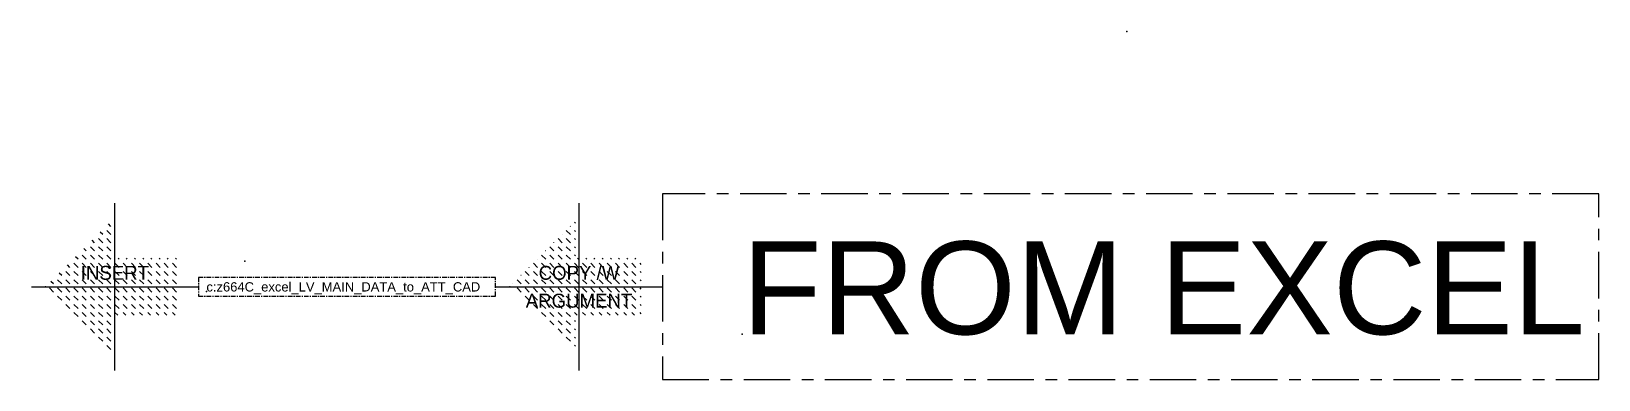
# Model space of a CAD drawing. Header units: millimetres. Extents: x -244126 to 368105, y -173968 to 259060.
# Drawn here: x 248252 to 256694, y 215770 to 217645 of the extents above; entities that cross this region are included whole.
import ezdxf
from ezdxf.enums import TextEntityAlignment as Align

# ---------------------------------------------------------------- set-up
doc = ezdxf.new("R2010")
doc.units = ezdxf.units.MM
doc.header["$MEASUREMENT"] = 0
doc.linetypes.add('005_GG_TA_LINE', pattern=[13.75, 5, -1.25, 1.25, -1.25, 5])
doc.layers.add('000 - H A T C H', color=8, linetype='Continuous')
doc.layers.add('001 - ASCESSORIES', color=1, linetype='Continuous')
doc.styles.get("Standard").update_dxf_attribs({"font": 'arial.ttf'})
doc.styles.add('TA', font='Cordia New.ttf', dxfattribs={"height": 4.5})

# ---------------------------------------------------------------- blocks, each defined once
blk = doc.blocks.new('*U4702')
at = {"color": 0, "linetype": '005_GG_TA_LINE'}
blk.add_lwpolyline([(0, 0), (100.85, 0), (100.85, 20), (0, 20)], close=True, dxfattribs=at)
for p in [(50, 37.5), (8.58, 4.88)]:
    blk.add_point(p, dxfattribs=at)
blk.add_attdef('NAMEBLK', (8.58, 4.88), '', height=10, dxfattribs=at)
blk = doc.blocks.new('*U4709')
at = {"layer": '000 - H A T C H'}
h = blk.add_hatch(dxfattribs=at)
h.set_pattern_fill('DASH', color=8, scale=250, angle=135)
h.paths.add_polyline_path([(-19.7, 153.6), (-19.7, 353.6), (-373.3, 0), (-19.7, -353.6), (-19.7, -153.6), (335.3, -153.6), (335.3, 153.6)])
at = {"color": 250}
for p, q in [((0, -450), (0, 450)), ((-450, 0), (450, 0))]:
    blk.add_line(p, q, dxfattribs=at)
at = {"color": 3}
blk.add_point((-373.3, 0), dxfattribs=at)
at = {"color": 0, "style": 'TA'}
for tag, p in [('TAG1', (0, 75)), ('TAG2', (0, -75))]:
    blk.add_attdef(tag, text='', height=75, dxfattribs=at).set_placement(p, align=Align.MIDDLE_CENTER)
blk = doc.blocks.new('*U4703')
at = {"color": 0, "linetype": '005_GG_TA_LINE'}
blk.add_lwpolyline([(0, 0), (320, 0), (320, 20), (0, 20)], close=True, dxfattribs=at)
for p in [(50, 37.5), (8.6, 4.9)]:
    blk.add_point(p, dxfattribs=at)
blk.add_attdef('NAMEBLK', (8.6, 4.9), '', height=10, dxfattribs=at)

msp = doc.modelspace()

# ---------------------------------------------------------------- block references
at = {"color": 2}
for p, values in [((248702.15332, 216270.42069), {'TAG1': 'INSERT'}), ((251202.15332, 216270.42069), {'TAG1': 'COPY /W', 'TAG2': 'ARGUMENT'})]:
    msp.add_blockref('*U4709', p, dxfattribs=at).add_auto_attribs(values)
at = {"layer": '001 - ASCESSORIES', "color": 2, "linetype": '005_GG_TA_LINE'}
for name, p, xscale, yscale, zscale, values in [('*U4702', (251652.15332, 215770.42069), 50, 50, 50, {'NAMEBLK': 'FROM EXCEL'}), ('*U4703', (249152.15332, 216220.42069), 5, 5, 5, {'NAMEBLK': 'c:z664C_excel_LV_MAIN_DATA_to_ATT_CAD'})]:
    msp.add_blockref(name, p, dxfattribs=dict(at, xscale=xscale, yscale=yscale, zscale=zscale)).add_auto_attribs(values)

doc.saveas('drawing.dxf')
